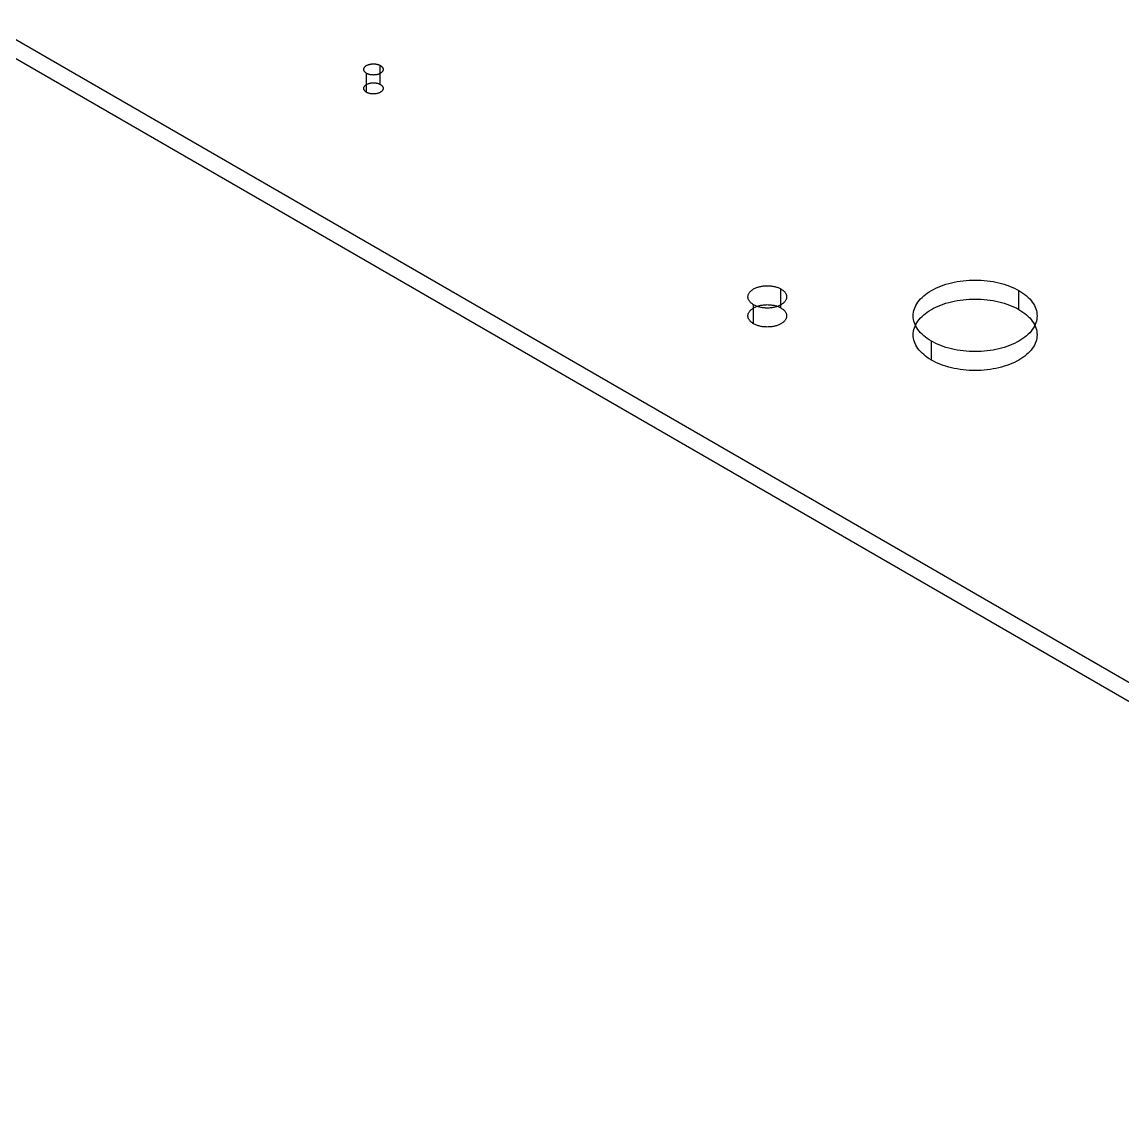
# Model space of a CAD drawing. Header units: inches. Extents: x 3 to 201, y 3 to 129.
# Drawn here: x 173.58 to 182.36, y 64.56 to 73.25 of the extents above; entities that cross this region are included whole.
import ezdxf

# ---------------------------------------------------------------- set-up
doc = ezdxf.new("R2010")
doc.units = ezdxf.units.IN
doc.header["$MEASUREMENT"] = 0

msp = doc.modelspace()

# ---------------------------------------------------------------- linework, layer by layer
at = {"layer": 'OUTLINE'}
for p, q in [((188.076, 64.7132), (164, 78.6139)), ((188.076, 64.5621), (164, 78.4628)), ((176.3098, 72.8723), (176.3099, 72.8744)), ((176.3099, 72.8701), (176.3098, 72.8723)), ((176.3099, 72.8744), (176.3102, 72.8766)), ((176.3102, 72.8679), (176.3099, 72.8701)), ((176.3102, 72.8766), (176.3107, 72.8788)), ((176.3107, 72.8657), (176.3102, 72.8679)), ((176.3107, 72.8788), (176.3113, 72.8809)), ((176.3113, 72.8809), (176.3121, 72.8831)), ((176.3121, 72.8831), (176.3132, 72.8852)), ((176.3132, 72.8852), (176.3143, 72.8873)), ((176.3143, 72.8873), (176.3157, 72.8893)), ((176.3157, 72.8893), (176.3172, 72.8913)), ((176.3172, 72.8913), (176.3189, 72.8932)), ((176.3189, 72.8932), (176.3208, 72.8951)), ((176.3208, 72.8951), (176.3228, 72.897)), ((176.3228, 72.897), (176.325, 72.8988)), ((176.325, 72.8988), (176.3273, 72.9005)), ((176.3273, 72.9005), (176.3298, 72.9022)), ((176.3298, 72.9022), (176.3324, 72.9037)), ((176.3324, 72.9037), (176.3352, 72.9052)), ((176.3352, 72.9052), (176.338, 72.9067)), ((176.338, 72.9067), (176.341, 72.908)), ((176.341, 72.908), (176.3441, 72.9093)), ((176.3441, 72.9093), (176.3473, 72.9104)), ((176.3473, 72.9104), (176.3506, 72.9115)), ((176.3506, 72.9115), (176.354, 72.9125)), ((176.354, 72.9125), (176.3574, 72.9134)), ((176.3574, 72.9134), (176.361, 72.9142)), ((176.361, 72.9142), (176.3646, 72.9149)), ((176.3646, 72.9149), (176.3682, 72.9154)), ((176.3682, 72.9154), (176.3719, 72.9159)), ((176.3719, 72.9159), (176.3756, 72.9163)), ((176.3756, 72.9163), (176.3794, 72.9166)), ((176.3794, 72.9166), (176.3832, 72.9167)), ((176.3832, 72.9167), (176.3869, 72.9168)), ((176.3869, 72.9168), (176.3907, 72.9167)), ((176.3907, 72.9167), (176.3945, 72.9166)), ((176.3945, 72.9166), (176.3983, 72.9163)), ((176.3983, 72.9163), (176.402, 72.9159)), ((176.402, 72.9159), (176.4057, 72.9154)), ((176.4057, 72.9154), (176.4093, 72.9149)), ((176.4093, 72.9149), (176.4129, 72.9142)), ((176.4129, 72.9142), (176.4164, 72.9134)), ((176.4164, 72.9134), (176.4199, 72.9125)), ((176.4199, 72.9125), (176.4233, 72.9115)), ((176.4233, 72.9115), (176.4266, 72.9104)), ((176.4266, 72.9104), (176.4298, 72.9093)), ((176.4298, 72.9093), (176.4329, 72.908)), ((176.4329, 72.908), (176.4359, 72.9067)), ((176.4359, 72.9067), (176.4387, 72.9052)), ((176.4387, 72.9052), (176.4415, 72.9037)), ((176.4415, 72.9037), (176.4441, 72.9022)), ((176.4415, 72.7526), (176.4415, 72.9037)), ((176.4441, 72.9022), (176.4465, 72.9005)), ((176.4465, 72.9005), (176.4489, 72.8988)), ((176.4489, 72.8988), (176.451, 72.897)), ((176.451, 72.897), (176.4531, 72.8951)), ((176.4531, 72.8951), (176.4549, 72.8932)), ((176.4549, 72.8932), (176.4566, 72.8913)), ((176.4566, 72.8913), (176.4582, 72.8893)), ((176.4582, 72.8893), (176.4595, 72.8873)), ((176.4595, 72.8873), (176.4607, 72.8852)), ((176.4607, 72.8852), (176.4617, 72.8831)), ((176.4617, 72.8831), (176.4626, 72.8809)), ((176.4626, 72.8809), (176.4632, 72.8788)), ((176.4632, 72.8788), (176.4637, 72.8766)), ((176.4637, 72.8679), (176.4632, 72.8657)), ((176.4637, 72.8766), (176.4639, 72.8744)), ((176.4639, 72.8701), (176.4637, 72.8679)), ((176.4639, 72.8744), (176.464, 72.8723)), ((176.464, 72.8723), (176.4639, 72.8701)), ((176.3113, 72.8636), (176.3107, 72.8657)), ((176.3121, 72.8614), (176.3113, 72.8636)), ((176.3132, 72.8593), (176.3121, 72.8614)), ((176.3143, 72.8573), (176.3132, 72.8593)), ((176.3157, 72.8552), (176.3143, 72.8573)), ((176.3172, 72.8532), (176.3157, 72.8552)), ((176.3189, 72.8513), (176.3172, 72.8532)), ((176.3208, 72.8494), (176.3189, 72.8513)), ((176.3228, 72.8475), (176.3208, 72.8494)), ((176.325, 72.8457), (176.3228, 72.8475)), ((176.3273, 72.844), (176.325, 72.8457)), ((176.3298, 72.8424), (176.3273, 72.844)), ((176.3324, 72.8408), (176.3298, 72.8424)), ((176.3324, 72.6897), (176.3324, 72.8408)), ((176.3352, 72.8393), (176.3324, 72.8408)), ((176.338, 72.8379), (176.3352, 72.8393)), ((176.341, 72.8365), (176.338, 72.8379)), ((176.3441, 72.8352), (176.341, 72.8365)), ((176.3473, 72.8341), (176.3441, 72.8352)), ((176.3506, 72.833), (176.3473, 72.8341)), ((176.354, 72.832), (176.3506, 72.833)), ((176.3574, 72.8311), (176.354, 72.832)), ((176.361, 72.8303), (176.3574, 72.8311)), ((176.3646, 72.8297), (176.361, 72.8303)), ((176.3682, 72.8291), (176.3646, 72.8297)), ((176.3719, 72.8286), (176.3682, 72.8291)), ((176.3756, 72.8282), (176.3719, 72.8286)), ((176.3794, 72.828), (176.3756, 72.8282)), ((176.3832, 72.8278), (176.3794, 72.828)), ((176.3869, 72.8277), (176.3832, 72.8278)), ((176.3907, 72.8278), (176.3869, 72.8277)), ((176.3945, 72.828), (176.3907, 72.8278)), ((176.3983, 72.8282), (176.3945, 72.828)), ((176.402, 72.8286), (176.3983, 72.8282)), ((176.4057, 72.8291), (176.402, 72.8286)), ((176.4093, 72.8297), (176.4057, 72.8291)), ((176.4129, 72.8303), (176.4093, 72.8297)), ((176.4164, 72.8311), (176.4129, 72.8303)), ((176.4199, 72.832), (176.4164, 72.8311)), ((176.4233, 72.833), (176.4199, 72.832)), ((176.4266, 72.8341), (176.4233, 72.833)), ((176.4298, 72.8352), (176.4266, 72.8341)), ((176.4329, 72.8365), (176.4298, 72.8352)), ((176.4359, 72.8379), (176.4329, 72.8365)), ((176.4387, 72.8393), (176.4359, 72.8379)), ((176.4415, 72.8408), (176.4387, 72.8393)), ((176.4441, 72.8424), (176.4415, 72.8408)), ((176.4465, 72.844), (176.4441, 72.8424)), ((176.4489, 72.8457), (176.4465, 72.844)), ((176.451, 72.8475), (176.4489, 72.8457)), ((176.4531, 72.8494), (176.451, 72.8475)), ((176.4549, 72.8513), (176.4531, 72.8494)), ((176.4566, 72.8532), (176.4549, 72.8513)), ((176.4582, 72.8552), (176.4566, 72.8532)), ((176.4595, 72.8573), (176.4582, 72.8552)), ((176.4607, 72.8593), (176.4595, 72.8573)), ((176.4617, 72.8614), (176.4607, 72.8593)), ((176.4626, 72.8636), (176.4617, 72.8614)), ((176.4632, 72.8657), (176.4626, 72.8636)), ((176.3098, 72.7212), (176.3099, 72.7234)), ((176.3099, 72.719), (176.3098, 72.7212)), ((176.3099, 72.7234), (176.3102, 72.7255)), ((176.3102, 72.7168), (176.3099, 72.719)), ((176.3102, 72.7255), (176.3107, 72.7277)), ((176.3107, 72.7146), (176.3102, 72.7168)), ((176.3107, 72.7277), (176.3113, 72.7299)), ((176.3113, 72.7125), (176.3107, 72.7146)), ((176.3113, 72.7299), (176.3121, 72.732)), ((176.3121, 72.7104), (176.3113, 72.7125)), ((176.3121, 72.732), (176.3132, 72.7341)), ((176.3132, 72.7082), (176.3121, 72.7104)), ((176.3132, 72.7341), (176.3143, 72.7362)), ((176.3143, 72.7062), (176.3132, 72.7082)), ((176.3143, 72.7362), (176.3157, 72.7382)), ((176.3157, 72.7041), (176.3143, 72.7062)), ((176.3157, 72.7382), (176.3172, 72.7402)), ((176.3172, 72.7021), (176.3157, 72.7041)), ((176.3172, 72.7402), (176.3189, 72.7422)), ((176.3189, 72.7002), (176.3172, 72.7021)), ((176.3189, 72.7422), (176.3208, 72.7441)), ((176.3208, 72.6983), (176.3189, 72.7002)), ((176.3208, 72.7441), (176.3228, 72.7459)), ((176.3228, 72.6964), (176.3208, 72.6983)), ((176.3228, 72.7459), (176.325, 72.7477)), ((176.325, 72.6947), (176.3228, 72.6964)), ((176.325, 72.7477), (176.3273, 72.7494)), ((176.3273, 72.6929), (176.325, 72.6947)), ((176.3273, 72.7494), (176.3298, 72.7511)), ((176.3298, 72.6913), (176.3273, 72.6929)), ((176.3298, 72.7511), (176.3324, 72.7526)), ((176.3324, 72.7526), (176.3352, 72.7542)), ((176.3352, 72.7542), (176.338, 72.7556)), ((176.338, 72.7556), (176.341, 72.7569)), ((176.341, 72.7569), (176.3441, 72.7582)), ((176.3441, 72.7582), (176.3473, 72.7594)), ((176.3473, 72.7594), (176.3506, 72.7604)), ((176.3506, 72.7604), (176.354, 72.7614)), ((176.354, 72.7614), (176.3574, 72.7623)), ((176.3574, 72.7623), (176.361, 72.7631)), ((176.361, 72.7631), (176.3646, 72.7638)), ((176.3646, 72.7638), (176.3682, 72.7644)), ((176.3682, 72.7644), (176.3719, 72.7648)), ((176.3719, 72.7648), (176.3756, 72.7652)), ((176.3756, 72.7652), (176.3794, 72.7655)), ((176.3794, 72.7655), (176.3832, 72.7656)), ((176.3832, 72.7656), (176.3869, 72.7657)), ((176.3869, 72.7657), (176.3907, 72.7656)), ((176.3907, 72.7656), (176.3945, 72.7655)), ((176.3945, 72.7655), (176.3983, 72.7652)), ((176.3983, 72.7652), (176.402, 72.7648)), ((176.402, 72.7648), (176.4057, 72.7644)), ((176.4057, 72.7644), (176.4093, 72.7638)), ((176.4093, 72.7638), (176.4129, 72.7631)), ((176.4129, 72.7631), (176.4164, 72.7623)), ((176.4164, 72.7623), (176.4199, 72.7614)), ((176.4199, 72.7614), (176.4233, 72.7604)), ((176.4233, 72.7604), (176.4266, 72.7594)), ((176.4266, 72.7594), (176.4298, 72.7582)), ((176.4298, 72.7582), (176.4329, 72.7569)), ((176.4329, 72.7569), (176.4359, 72.7556)), ((176.4359, 72.7556), (176.4387, 72.7542)), ((176.4387, 72.7542), (176.4415, 72.7526)), ((176.4415, 72.7526), (176.4441, 72.7511)), ((176.4441, 72.7511), (176.4465, 72.7494)), ((176.4465, 72.6929), (176.4441, 72.6913)), ((176.4465, 72.7494), (176.4489, 72.7477)), ((176.4489, 72.6947), (176.4465, 72.6929)), ((176.4489, 72.7477), (176.451, 72.7459)), ((176.451, 72.6964), (176.4489, 72.6947)), ((176.451, 72.7459), (176.4531, 72.7441)), ((176.4531, 72.6983), (176.451, 72.6964)), ((176.4531, 72.7441), (176.4549, 72.7422)), ((176.4549, 72.7002), (176.4531, 72.6983)), ((176.4549, 72.7422), (176.4566, 72.7402)), ((176.4566, 72.7021), (176.4549, 72.7002)), ((176.4566, 72.7402), (176.4582, 72.7382)), ((176.4582, 72.7041), (176.4566, 72.7021)), ((176.4582, 72.7382), (176.4595, 72.7362)), ((176.4595, 72.7062), (176.4582, 72.7041)), ((176.4595, 72.7362), (176.4607, 72.7341)), ((176.4607, 72.7082), (176.4595, 72.7062)), ((176.4607, 72.7341), (176.4617, 72.732)), ((176.4617, 72.7104), (176.4607, 72.7082)), ((176.4617, 72.732), (176.4626, 72.7299)), ((176.4626, 72.7125), (176.4617, 72.7104)), ((176.4626, 72.7299), (176.4632, 72.7277)), ((176.4632, 72.7146), (176.4626, 72.7125)), ((176.4632, 72.7277), (176.4637, 72.7255)), ((176.4637, 72.7168), (176.4632, 72.7146)), ((176.4637, 72.7255), (176.4639, 72.7234)), ((176.4639, 72.719), (176.4637, 72.7168)), ((176.4639, 72.7234), (176.464, 72.7212)), ((176.464, 72.7212), (176.4639, 72.719)), ((176.3324, 72.6897), (176.3298, 72.6913)), ((176.3352, 72.6882), (176.3324, 72.6897)), ((176.338, 72.6868), (176.3352, 72.6882)), ((176.341, 72.6854), (176.338, 72.6868)), ((176.3441, 72.6842), (176.341, 72.6854)), ((176.3473, 72.683), (176.3441, 72.6842)), ((176.3506, 72.6819), (176.3473, 72.683)), ((176.354, 72.6809), (176.3506, 72.6819)), ((176.3574, 72.68), (176.354, 72.6809)), ((176.361, 72.6793), (176.3574, 72.68)), ((176.3646, 72.6786), (176.361, 72.6793)), ((176.3682, 72.678), (176.3646, 72.6786)), ((176.3719, 72.6775), (176.3682, 72.678)), ((176.3756, 72.6771), (176.3719, 72.6775)), ((176.3794, 72.6769), (176.3756, 72.6771)), ((176.3832, 72.6767), (176.3794, 72.6769)), ((176.3869, 72.6767), (176.3832, 72.6767)), ((176.3907, 72.6767), (176.3869, 72.6767)), ((176.3945, 72.6769), (176.3907, 72.6767)), ((176.3983, 72.6771), (176.3945, 72.6769)), ((176.402, 72.6775), (176.3983, 72.6771)), ((176.4057, 72.678), (176.402, 72.6775)), ((176.4093, 72.6786), (176.4057, 72.678)), ((176.4129, 72.6793), (176.4093, 72.6786)), ((176.4164, 72.68), (176.4129, 72.6793)), ((176.4199, 72.6809), (176.4164, 72.68)), ((176.4233, 72.6819), (176.4199, 72.6809)), ((176.4266, 72.683), (176.4233, 72.6819)), ((176.4298, 72.6842), (176.4266, 72.683)), ((176.4329, 72.6854), (176.4298, 72.6842)), ((176.4359, 72.6868), (176.4329, 72.6854)), ((176.4387, 72.6882), (176.4359, 72.6868)), ((176.4415, 72.6897), (176.4387, 72.6882)), ((176.4441, 72.6913), (176.4415, 72.6897)), ((179.3991, 71.1086), (179.4034, 71.1122)), ((179.4034, 71.1122), (179.4081, 71.1156)), ((179.4081, 71.1156), (179.413, 71.1189)), ((179.413, 71.1189), (179.4183, 71.1221)), ((179.4183, 71.1221), (179.4237, 71.1251)), ((179.4237, 71.1251), (179.4295, 71.128)), ((179.4295, 71.128), (179.4354, 71.1306)), ((179.4354, 71.1306), (179.4416, 71.1332)), ((179.4416, 71.1332), (179.448, 71.1355)), ((179.448, 71.1355), (179.4546, 71.1376)), ((179.4546, 71.1376), (179.4614, 71.1396)), ((179.4614, 71.1396), (179.4683, 71.1414)), ((179.4683, 71.1414), (179.4753, 71.143)), ((179.4753, 71.143), (179.4825, 71.1443)), ((179.4825, 71.1443), (179.4898, 71.1455)), ((179.4898, 71.1455), (179.4972, 71.1465)), ((179.4972, 71.1465), (179.5047, 71.1472)), ((179.5047, 71.1472), (179.5122, 71.1477)), ((179.5122, 71.1477), (179.5197, 71.1481)), ((179.5197, 71.1481), (179.5273, 71.1482)), ((179.5273, 71.1482), (179.5349, 71.1481)), ((179.5349, 71.1481), (179.5424, 71.1477)), ((179.5424, 71.1477), (179.5499, 71.1472)), ((179.5499, 71.1472), (179.5574, 71.1465)), ((179.5574, 71.1465), (179.5648, 71.1455)), ((179.5648, 71.1455), (179.5721, 71.1443)), ((179.5721, 71.1443), (179.5792, 71.143)), ((179.5792, 71.143), (179.5863, 71.1414)), ((179.5863, 71.1414), (179.5932, 71.1396)), ((179.5932, 71.1396), (179.6, 71.1376)), ((179.6, 71.1376), (179.6066, 71.1355)), ((179.6066, 71.1355), (179.613, 71.1332)), ((179.613, 71.1332), (179.6192, 71.1306)), ((179.6192, 71.1306), (179.6251, 71.128)), ((179.6251, 71.128), (179.6308, 71.1251)), ((179.6308, 71.1251), (179.6363, 71.1221)), ((179.6363, 70.971), (179.6363, 71.1221)), ((179.6363, 71.1221), (179.6415, 71.1189)), ((179.6415, 71.1189), (179.6465, 71.1156)), ((179.6465, 71.1156), (179.6511, 71.1122)), ((179.6511, 71.1122), (179.6555, 71.1086)), ((180.8358, 71.1095), (180.8533, 71.1191)), ((180.8533, 71.1191), (180.8717, 71.1283)), ((180.8717, 71.1283), (180.8907, 71.1369)), ((180.8907, 71.1369), (180.9105, 71.1449)), ((180.9105, 71.1449), (180.931, 71.1524)), ((180.931, 71.1524), (180.9521, 71.1593)), ((180.9521, 71.1593), (180.9737, 71.1656)), ((180.9737, 71.1656), (180.9959, 71.1713)), ((180.9959, 71.1713), (181.0185, 71.1763)), ((181.0185, 71.1763), (181.0415, 71.1807)), ((181.0415, 71.1807), (181.0648, 71.1844)), ((181.0648, 71.1844), (181.0884, 71.1875)), ((181.0884, 71.1875), (181.1123, 71.1899)), ((181.1123, 71.1899), (181.1363, 71.1916)), ((181.1363, 71.1916), (181.1605, 71.1926)), ((181.1605, 71.1926), (181.1847, 71.1929)), ((181.1847, 71.1929), (181.2089, 71.1926)), ((181.2089, 71.1926), (181.2331, 71.1916)), ((181.2331, 71.1916), (181.2571, 71.1899)), ((181.2571, 71.1899), (181.281, 71.1875)), ((181.281, 71.1875), (181.3046, 71.1844)), ((181.3046, 71.1844), (181.3279, 71.1807)), ((181.3279, 71.1807), (181.3509, 71.1763)), ((181.3509, 71.1763), (181.3735, 71.1713)), ((181.3735, 71.1713), (181.3957, 71.1656)), ((181.3957, 71.1656), (181.4173, 71.1593)), ((181.4173, 71.1593), (181.4384, 71.1524)), ((181.4384, 71.1524), (181.4588, 71.1449)), ((181.4588, 71.1449), (181.4787, 71.1369)), ((181.4787, 71.1369), (181.4977, 71.1283)), ((181.4977, 71.1283), (181.5161, 71.1191)), ((181.5161, 71.1191), (181.5336, 71.1095)), ((179.3731, 71.0591), (179.3733, 71.0635)), ((179.3733, 71.0548), (179.3731, 71.0591)), ((179.3733, 71.0635), (179.3738, 71.0679)), ((179.3738, 71.0504), (179.3733, 71.0548)), ((179.3738, 71.0679), (179.3748, 71.0722)), ((179.3748, 71.0461), (179.3738, 71.0504)), ((179.3748, 71.0722), (179.376, 71.0765)), ((179.376, 71.0418), (179.3748, 71.0461)), ((179.376, 71.0765), (179.3777, 71.0808)), ((179.3777, 71.0375), (179.376, 71.0418)), ((179.3777, 71.0808), (179.3797, 71.085)), ((179.3797, 71.0333), (179.3777, 71.0375)), ((179.3797, 71.085), (179.3821, 71.0891)), ((179.3821, 71.0291), (179.3797, 71.0333)), ((179.3821, 71.0891), (179.3848, 71.0932)), ((179.3848, 71.0251), (179.3821, 71.0291)), ((179.3848, 71.0932), (179.3879, 71.0972)), ((179.3879, 71.0211), (179.3848, 71.0251)), ((179.3879, 71.0972), (179.3913, 71.1011)), ((179.3913, 71.1011), (179.395, 71.1049)), ((179.395, 71.1049), (179.3991, 71.1086)), ((179.6555, 71.1086), (179.6596, 71.1049)), ((179.6596, 71.1049), (179.6633, 71.1011)), ((179.6633, 71.1011), (179.6667, 71.0972)), ((179.6667, 71.0972), (179.6698, 71.0932)), ((179.6698, 71.0251), (179.6667, 71.0211)), ((179.6698, 71.0932), (179.6725, 71.0891)), ((179.6725, 71.0291), (179.6698, 71.0251)), ((179.6725, 71.0891), (179.6749, 71.085)), ((179.6749, 71.0333), (179.6725, 71.0291)), ((179.6749, 71.085), (179.6769, 71.0808)), ((179.6769, 71.0375), (179.6749, 71.0333)), ((179.6769, 71.0808), (179.6785, 71.0765)), ((179.6785, 71.0418), (179.6769, 71.0375)), ((179.6785, 71.0765), (179.6798, 71.0722)), ((179.6798, 71.0461), (179.6785, 71.0418)), ((179.6798, 71.0722), (179.6808, 71.0679)), ((179.6808, 71.0504), (179.6798, 71.0461)), ((179.6808, 71.0679), (179.6813, 71.0635)), ((179.6813, 71.0548), (179.6808, 71.0504)), ((179.6813, 71.0635), (179.6815, 71.0591)), ((179.6815, 71.0591), (179.6813, 71.0548)), ((180.7288, 71.0171), (180.7386, 71.0298)), ((180.7386, 71.0298), (180.7495, 71.0423)), ((180.7495, 71.0423), (180.7614, 71.0545)), ((180.7614, 71.0545), (180.7744, 71.0663)), ((180.7744, 71.0663), (180.7883, 71.0778)), ((180.7883, 71.0778), (180.8032, 71.0888)), ((180.8032, 71.0888), (180.8191, 71.0994)), ((180.8191, 71.0994), (180.8358, 71.1095)), ((180.9959, 71.0202), (181.0185, 71.0252)), ((181.0185, 71.0252), (181.0415, 71.0296)), ((181.0415, 71.0296), (181.0648, 71.0333)), ((181.0648, 71.0333), (181.0884, 71.0364)), ((181.0884, 71.0364), (181.1123, 71.0388)), ((181.1123, 71.0388), (181.1363, 71.0405)), ((181.1363, 71.0405), (181.1605, 71.0415)), ((181.1605, 71.0415), (181.1847, 71.0418)), ((181.1847, 71.0418), (181.2089, 71.0415)), ((181.2089, 71.0415), (181.2331, 71.0405)), ((181.2331, 71.0405), (181.2571, 71.0388)), ((181.2571, 71.0388), (181.281, 71.0364)), ((181.281, 71.0364), (181.3046, 71.0333)), ((181.3046, 71.0333), (181.3279, 71.0296)), ((181.3279, 71.0296), (181.3509, 71.0252)), ((181.3509, 71.0252), (181.3735, 71.0202)), ((181.5336, 70.9584), (181.5336, 71.1095)), ((181.5336, 71.1095), (181.5503, 71.0994)), ((181.5503, 71.0994), (181.5661, 71.0888)), ((181.5661, 71.0888), (181.581, 71.0778)), ((181.581, 71.0778), (181.595, 71.0663)), ((181.595, 71.0663), (181.608, 71.0545)), ((181.608, 71.0545), (181.6199, 71.0423)), ((181.6199, 71.0423), (181.6308, 71.0298)), ((181.6308, 71.0298), (181.6406, 71.0171)), ((179.3797, 70.9339), (179.3821, 70.938)), ((179.3821, 70.938), (179.3848, 70.9421)), ((179.3848, 70.9421), (179.3879, 70.9461)), ((179.3913, 71.0172), (179.3879, 71.0211)), ((179.3879, 70.9461), (179.3913, 70.95)), ((179.395, 71.0134), (179.3913, 71.0172)), ((179.3913, 70.95), (179.395, 70.9538)), ((179.3991, 71.0097), (179.395, 71.0134)), ((179.395, 70.9538), (179.3991, 70.9575)), ((179.4034, 71.0061), (179.3991, 71.0097)), ((179.3991, 70.9575), (179.4034, 70.9611)), ((179.4081, 71.0026), (179.4034, 71.0061)), ((179.4034, 70.9611), (179.4081, 70.9645)), ((179.413, 70.9993), (179.4081, 71.0026)), ((179.4081, 70.9645), (179.413, 70.9678)), ((179.4183, 70.9962), (179.413, 70.9993)), ((179.413, 70.9678), (179.4183, 70.971)), ((179.4183, 70.8451), (179.4183, 70.9962)), ((179.4237, 70.9932), (179.4183, 70.9962)), ((179.4183, 70.971), (179.4237, 70.974)), ((179.4295, 70.9903), (179.4237, 70.9932)), ((179.4237, 70.974), (179.4295, 70.9769)), ((179.4354, 70.9876), (179.4295, 70.9903)), ((179.4295, 70.9769), (179.4354, 70.9795)), ((179.4416, 70.9851), (179.4354, 70.9876)), ((179.4354, 70.9795), (179.4416, 70.9821)), ((179.448, 70.9828), (179.4416, 70.9851)), ((179.4416, 70.9821), (179.448, 70.9844)), ((179.448, 70.9844), (179.4546, 70.9866)), ((179.4546, 70.9806), (179.448, 70.9828)), ((179.4546, 70.9866), (179.4614, 70.9885)), ((179.4614, 70.9786), (179.4546, 70.9806)), ((179.4614, 70.9885), (179.4683, 70.9903)), ((179.4683, 70.9769), (179.4614, 70.9786)), ((179.4683, 70.9903), (179.4753, 70.9919)), ((179.4753, 70.9753), (179.4683, 70.9769)), ((179.4753, 70.9919), (179.4825, 70.9932)), ((179.4825, 70.9739), (179.4753, 70.9753)), ((179.4825, 70.9932), (179.4898, 70.9944)), ((179.4898, 70.9728), (179.4825, 70.9739)), ((179.4898, 70.9944), (179.4972, 70.9954)), ((179.4972, 70.9718), (179.4898, 70.9728)), ((179.4972, 70.9954), (179.5047, 70.9961)), ((179.5047, 70.9711), (179.4972, 70.9718)), ((179.5047, 70.9961), (179.5122, 70.9966)), ((179.5122, 70.9705), (179.5047, 70.9711)), ((179.5122, 70.9966), (179.5197, 70.997)), ((179.5197, 70.9702), (179.5122, 70.9705)), ((179.5197, 70.997), (179.5273, 70.9971)), ((179.5273, 70.9701), (179.5197, 70.9702)), ((179.5273, 70.9971), (179.5349, 70.997)), ((179.5349, 70.9702), (179.5273, 70.9701)), ((179.5349, 70.997), (179.5424, 70.9966)), ((179.5424, 70.9705), (179.5349, 70.9702)), ((179.5424, 70.9966), (179.5499, 70.9961)), ((179.5499, 70.9711), (179.5424, 70.9705)), ((179.5499, 70.9961), (179.5574, 70.9954)), ((179.5574, 70.9718), (179.5499, 70.9711)), ((179.5574, 70.9954), (179.5648, 70.9944)), ((179.5648, 70.9728), (179.5574, 70.9718)), ((179.5648, 70.9944), (179.5721, 70.9932)), ((179.5721, 70.9739), (179.5648, 70.9728)), ((179.5721, 70.9932), (179.5792, 70.9919)), ((179.5792, 70.9753), (179.5721, 70.9739)), ((179.5792, 70.9919), (179.5863, 70.9903)), ((179.5863, 70.9769), (179.5792, 70.9753)), ((179.5863, 70.9903), (179.5932, 70.9885)), ((179.5932, 70.9786), (179.5863, 70.9769)), ((179.5932, 70.9885), (179.6, 70.9866)), ((179.6, 70.9806), (179.5932, 70.9786)), ((179.6, 70.9866), (179.6066, 70.9844)), ((179.6066, 70.9828), (179.6, 70.9806)), ((179.613, 70.9851), (179.6066, 70.9828)), ((179.6066, 70.9844), (179.613, 70.9821)), ((179.6192, 70.9876), (179.613, 70.9851)), ((179.613, 70.9821), (179.6192, 70.9795)), ((179.6251, 70.9903), (179.6192, 70.9876)), ((179.6192, 70.9795), (179.6251, 70.9769)), ((179.6308, 70.9932), (179.6251, 70.9903)), ((179.6251, 70.9769), (179.6308, 70.974)), ((179.6363, 70.9962), (179.6308, 70.9932)), ((179.6308, 70.974), (179.6363, 70.971)), ((179.6415, 70.9993), (179.6363, 70.9962)), ((179.6363, 70.971), (179.6415, 70.9678)), ((179.6465, 71.0026), (179.6415, 70.9993)), ((179.6415, 70.9678), (179.6465, 70.9645)), ((179.6511, 71.0061), (179.6465, 71.0026)), ((179.6465, 70.9645), (179.6511, 70.9611)), ((179.6555, 71.0097), (179.6511, 71.0061)), ((179.6511, 70.9611), (179.6555, 70.9575)), ((179.6596, 71.0134), (179.6555, 71.0097)), ((179.6555, 70.9575), (179.6596, 70.9538)), ((179.6633, 71.0172), (179.6596, 71.0134)), ((179.6596, 70.9538), (179.6633, 70.95)), ((179.6667, 71.0211), (179.6633, 71.0172)), ((179.6633, 70.95), (179.6667, 70.9461)), ((179.6667, 70.9461), (179.6698, 70.9421)), ((179.6698, 70.9421), (179.6725, 70.938)), ((179.6725, 70.938), (179.6749, 70.9339)), ((180.6936, 70.936), (180.6966, 70.9498)), ((180.6966, 70.9498), (180.7007, 70.9636)), ((180.7007, 70.9636), (180.706, 70.9773)), ((180.706, 70.9773), (180.7125, 70.9907)), ((180.7125, 70.9907), (180.7201, 71.004)), ((180.7201, 71.004), (180.7288, 71.0171)), ((180.7883, 70.9267), (180.8032, 70.9377)), ((180.8032, 70.9377), (180.8191, 70.9483)), ((180.8191, 70.9483), (180.8358, 70.9584)), ((180.8358, 70.9584), (180.8533, 70.968)), ((180.8533, 70.968), (180.8717, 70.9772)), ((180.8717, 70.9772), (180.8907, 70.9858)), ((180.8907, 70.9858), (180.9105, 70.9938)), ((180.9105, 70.9938), (180.931, 71.0013)), ((180.931, 71.0013), (180.9521, 71.0082)), ((180.9521, 71.0082), (180.9737, 71.0145)), ((180.9737, 71.0145), (180.9959, 71.0202)), ((181.3735, 71.0202), (181.3957, 71.0145)), ((181.3957, 71.0145), (181.4173, 71.0082)), ((181.4173, 71.0082), (181.4384, 71.0013)), ((181.4384, 71.0013), (181.4588, 70.9938)), ((181.4588, 70.9938), (181.4787, 70.9858)), ((181.4787, 70.9858), (181.4977, 70.9772)), ((181.4977, 70.9772), (181.5161, 70.968)), ((181.5161, 70.968), (181.5336, 70.9584)), ((181.5336, 70.9584), (181.5503, 70.9483)), ((181.5503, 70.9483), (181.5661, 70.9377)), ((181.5661, 70.9377), (181.581, 70.9267)), ((181.6406, 71.0171), (181.6493, 71.004)), ((181.6493, 71.004), (181.6569, 70.9907)), ((181.6569, 70.9907), (181.6634, 70.9773)), ((181.6634, 70.9773), (181.6687, 70.9636)), ((181.6687, 70.9636), (181.6728, 70.9498)), ((181.6728, 70.9498), (181.6758, 70.936)), ((179.3731, 70.908), (179.3733, 70.9124)), ((179.3733, 70.9037), (179.3731, 70.908)), ((179.3733, 70.9124), (179.3738, 70.9168)), ((179.3738, 70.8993), (179.3733, 70.9037)), ((179.3738, 70.9168), (179.3748, 70.9211)), ((179.3748, 70.895), (179.3738, 70.8993)), ((179.3748, 70.9211), (179.376, 70.9254)), ((179.376, 70.8907), (179.3748, 70.895)), ((179.376, 70.9254), (179.3777, 70.9297)), ((179.3777, 70.8864), (179.376, 70.8907)), ((179.3777, 70.9297), (179.3797, 70.9339)), ((179.3797, 70.8822), (179.3777, 70.8864)), ((179.3821, 70.878), (179.3797, 70.8822)), ((179.3848, 70.874), (179.3821, 70.878)), ((179.3879, 70.87), (179.3848, 70.874)), ((179.3913, 70.8661), (179.3879, 70.87)), ((179.395, 70.8623), (179.3913, 70.8661)), ((179.3991, 70.8586), (179.395, 70.8623)), ((179.4034, 70.855), (179.3991, 70.8586)), ((179.4081, 70.8516), (179.4034, 70.855)), ((179.413, 70.8482), (179.4081, 70.8516)), ((179.6465, 70.8516), (179.6415, 70.8482)), ((179.6511, 70.855), (179.6465, 70.8516)), ((179.6555, 70.8586), (179.6511, 70.855)), ((179.6596, 70.8623), (179.6555, 70.8586)), ((179.6633, 70.8661), (179.6596, 70.8623)), ((179.6667, 70.87), (179.6633, 70.8661)), ((179.6698, 70.874), (179.6667, 70.87)), ((179.6725, 70.878), (179.6698, 70.874)), ((179.6749, 70.8822), (179.6725, 70.878)), ((179.6749, 70.9339), (179.6769, 70.9297)), ((179.6769, 70.8864), (179.6749, 70.8822)), ((179.6769, 70.9297), (179.6785, 70.9254)), ((179.6785, 70.8907), (179.6769, 70.8864)), ((179.6785, 70.9254), (179.6798, 70.9211)), ((179.6798, 70.895), (179.6785, 70.8907)), ((179.6798, 70.9211), (179.6808, 70.9168)), ((179.6808, 70.8993), (179.6798, 70.895)), ((179.6808, 70.9168), (179.6813, 70.9124)), ((179.6813, 70.9037), (179.6808, 70.8993)), ((179.6813, 70.9124), (179.6815, 70.908)), ((179.6815, 70.908), (179.6813, 70.9037)), ((180.6912, 70.908), (180.6918, 70.922)), ((180.6918, 70.8941), (180.6912, 70.908)), ((180.6918, 70.922), (180.6936, 70.936)), ((180.6936, 70.8801), (180.6918, 70.8941)), ((180.6966, 70.8662), (180.6936, 70.8801)), ((180.7007, 70.8525), (180.6966, 70.8662)), ((180.706, 70.8388), (180.7007, 70.8525)), ((180.7125, 70.8396), (180.7201, 70.8529)), ((180.7201, 70.8529), (180.7288, 70.866)), ((180.7288, 70.866), (180.7386, 70.8788)), ((180.7386, 70.8788), (180.7495, 70.8912)), ((180.7495, 70.8912), (180.7614, 70.9034)), ((180.7614, 70.9034), (180.7744, 70.9152)), ((180.7744, 70.9152), (180.7883, 70.9267)), ((181.581, 70.9267), (181.595, 70.9152)), ((181.595, 70.9152), (181.608, 70.9034)), ((181.608, 70.9034), (181.6199, 70.8912)), ((181.6199, 70.8912), (181.6308, 70.8788)), ((181.6308, 70.8788), (181.6406, 70.866)), ((181.6406, 70.866), (181.6493, 70.8529)), ((181.6493, 70.8529), (181.6569, 70.8396)), ((181.6687, 70.8525), (181.6634, 70.8388)), ((181.6728, 70.8662), (181.6687, 70.8525)), ((181.6758, 70.8801), (181.6728, 70.8662)), ((181.6758, 70.936), (181.6776, 70.922)), ((181.6776, 70.8941), (181.6758, 70.8801)), ((181.6776, 70.922), (181.6782, 70.908)), ((181.6782, 70.908), (181.6776, 70.8941)), ((179.4183, 70.8451), (179.413, 70.8482)), ((179.4237, 70.8421), (179.4183, 70.8451)), ((179.4295, 70.8392), (179.4237, 70.8421)), ((179.4354, 70.8365), (179.4295, 70.8392)), ((179.4416, 70.834), (179.4354, 70.8365)), ((179.448, 70.8317), (179.4416, 70.834)), ((179.4546, 70.8295), (179.448, 70.8317)), ((179.4614, 70.8275), (179.4546, 70.8295)), ((179.4683, 70.8258), (179.4614, 70.8275)), ((179.4753, 70.8242), (179.4683, 70.8258)), ((179.4825, 70.8228), (179.4753, 70.8242)), ((179.4898, 70.8217), (179.4825, 70.8228)), ((179.4972, 70.8207), (179.4898, 70.8217)), ((179.5047, 70.82), (179.4972, 70.8207)), ((179.5122, 70.8194), (179.5047, 70.82)), ((179.5197, 70.8191), (179.5122, 70.8194)), ((179.5273, 70.819), (179.5197, 70.8191)), ((179.5349, 70.8191), (179.5273, 70.819)), ((179.5424, 70.8194), (179.5349, 70.8191)), ((179.5499, 70.82), (179.5424, 70.8194)), ((179.5574, 70.8207), (179.5499, 70.82)), ((179.5648, 70.8217), (179.5574, 70.8207)), ((179.5721, 70.8228), (179.5648, 70.8217)), ((179.5792, 70.8242), (179.5721, 70.8228)), ((179.5863, 70.8258), (179.5792, 70.8242)), ((179.5932, 70.8275), (179.5863, 70.8258)), ((179.6, 70.8295), (179.5932, 70.8275)), ((179.6066, 70.8317), (179.6, 70.8295)), ((179.613, 70.834), (179.6066, 70.8317)), ((179.6192, 70.8365), (179.613, 70.834)), ((179.6251, 70.8392), (179.6192, 70.8365)), ((179.6308, 70.8421), (179.6251, 70.8392)), ((179.6363, 70.8451), (179.6308, 70.8421)), ((179.6415, 70.8482), (179.6363, 70.8451)), ((180.6912, 70.7569), (180.6918, 70.7709)), ((180.6918, 70.7709), (180.6936, 70.7849)), ((180.6936, 70.7849), (180.6966, 70.7987)), ((180.6966, 70.7987), (180.7007, 70.8125)), ((180.7007, 70.8125), (180.706, 70.8262)), ((180.706, 70.8262), (180.7125, 70.8396)), ((180.7125, 70.8253), (180.706, 70.8388)), ((180.7201, 70.8121), (180.7125, 70.8253)), ((180.7288, 70.799), (180.7201, 70.8121)), ((180.7386, 70.7862), (180.7288, 70.799)), ((180.7495, 70.7737), (180.7386, 70.7862)), ((180.7614, 70.7616), (180.7495, 70.7737)), ((180.7744, 70.7497), (180.7614, 70.7616)), ((181.608, 70.7616), (181.595, 70.7497)), ((181.6199, 70.7737), (181.608, 70.7616)), ((181.6308, 70.7862), (181.6199, 70.7737)), ((181.6406, 70.799), (181.6308, 70.7862)), ((181.6493, 70.8121), (181.6406, 70.799)), ((181.6569, 70.8253), (181.6493, 70.8121)), ((181.6569, 70.8396), (181.6634, 70.8262)), ((181.6634, 70.8388), (181.6569, 70.8253)), ((181.6634, 70.8262), (181.6687, 70.8125)), ((181.6687, 70.8125), (181.6728, 70.7987)), ((181.6728, 70.7987), (181.6758, 70.7849)), ((181.6758, 70.7849), (181.6776, 70.7709)), ((181.6776, 70.7709), (181.6782, 70.7569)), ((180.6918, 70.743), (180.6912, 70.7569)), ((180.6936, 70.729), (180.6918, 70.743)), ((180.6966, 70.7151), (180.6936, 70.729)), ((180.7007, 70.7014), (180.6966, 70.7151)), ((180.706, 70.6877), (180.7007, 70.7014)), ((180.7125, 70.6742), (180.706, 70.6877)), ((180.7201, 70.661), (180.7125, 70.6742)), ((180.7883, 70.7383), (180.7744, 70.7497)), ((180.8032, 70.7273), (180.7883, 70.7383)), ((180.8191, 70.7167), (180.8032, 70.7273)), ((180.8358, 70.7066), (180.8191, 70.7167)), ((180.8358, 70.5555), (180.8358, 70.7066)), ((180.8533, 70.6969), (180.8358, 70.7066)), ((180.8717, 70.6878), (180.8533, 70.6969)), ((180.8907, 70.6792), (180.8717, 70.6878)), ((180.9105, 70.6711), (180.8907, 70.6792)), ((181.4787, 70.6792), (181.4588, 70.6711)), ((181.4977, 70.6878), (181.4787, 70.6792)), ((181.5161, 70.6969), (181.4977, 70.6878)), ((181.5336, 70.7066), (181.5161, 70.6969)), ((181.5503, 70.7167), (181.5336, 70.7066)), ((181.5661, 70.7273), (181.5503, 70.7167)), ((181.581, 70.7383), (181.5661, 70.7273)), ((181.595, 70.7497), (181.581, 70.7383)), ((181.6569, 70.6742), (181.6493, 70.661)), ((181.6634, 70.6877), (181.6569, 70.6742)), ((181.6687, 70.7014), (181.6634, 70.6877)), ((181.6728, 70.7151), (181.6687, 70.7014)), ((181.6758, 70.729), (181.6728, 70.7151)), ((181.6776, 70.743), (181.6758, 70.729)), ((181.6782, 70.7569), (181.6776, 70.743)), ((180.7288, 70.6479), (180.7201, 70.661)), ((180.7386, 70.6351), (180.7288, 70.6479)), ((180.7495, 70.6226), (180.7386, 70.6351)), ((180.7614, 70.6105), (180.7495, 70.6226)), ((180.7744, 70.5987), (180.7614, 70.6105)), ((180.7883, 70.5872), (180.7744, 70.5987)), ((180.8032, 70.5762), (180.7883, 70.5872)), ((180.931, 70.6637), (180.9105, 70.6711)), ((180.9521, 70.6568), (180.931, 70.6637)), ((180.9737, 70.6505), (180.9521, 70.6568)), ((180.9959, 70.6448), (180.9737, 70.6505)), ((181.0185, 70.6398), (180.9959, 70.6448)), ((181.0415, 70.6354), (181.0185, 70.6398)), ((181.0648, 70.6317), (181.0415, 70.6354)), ((181.0884, 70.6286), (181.0648, 70.6317)), ((181.1123, 70.6262), (181.0884, 70.6286)), ((181.1363, 70.6245), (181.1123, 70.6262)), ((181.1605, 70.6235), (181.1363, 70.6245)), ((181.1847, 70.6231), (181.1605, 70.6235)), ((181.2089, 70.6235), (181.1847, 70.6231)), ((181.2331, 70.6245), (181.2089, 70.6235)), ((181.2571, 70.6262), (181.2331, 70.6245)), ((181.281, 70.6286), (181.2571, 70.6262)), ((181.3046, 70.6317), (181.281, 70.6286)), ((181.3279, 70.6354), (181.3046, 70.6317)), ((181.3509, 70.6398), (181.3279, 70.6354)), ((181.3735, 70.6448), (181.3509, 70.6398)), ((181.3957, 70.6505), (181.3735, 70.6448)), ((181.4173, 70.6568), (181.3957, 70.6505)), ((181.4384, 70.6637), (181.4173, 70.6568)), ((181.4588, 70.6711), (181.4384, 70.6637)), ((181.581, 70.5872), (181.5661, 70.5762)), ((181.595, 70.5987), (181.581, 70.5872)), ((181.608, 70.6105), (181.595, 70.5987)), ((181.6199, 70.6226), (181.608, 70.6105)), ((181.6308, 70.6351), (181.6199, 70.6226)), ((181.6406, 70.6479), (181.6308, 70.6351)), ((181.6493, 70.661), (181.6406, 70.6479)), ((180.8191, 70.5656), (180.8032, 70.5762)), ((180.8358, 70.5555), (180.8191, 70.5656)), ((180.8533, 70.5458), (180.8358, 70.5555)), ((180.8717, 70.5367), (180.8533, 70.5458)), ((180.8907, 70.5281), (180.8717, 70.5367)), ((180.9105, 70.52), (180.8907, 70.5281)), ((180.931, 70.5126), (180.9105, 70.52)), ((180.9521, 70.5057), (180.931, 70.5126)), ((180.9737, 70.4994), (180.9521, 70.5057)), ((180.9959, 70.4937), (180.9737, 70.4994)), ((181.3957, 70.4994), (181.3735, 70.4937)), ((181.4173, 70.5057), (181.3957, 70.4994)), ((181.4384, 70.5126), (181.4173, 70.5057)), ((181.4588, 70.52), (181.4384, 70.5126)), ((181.4787, 70.5281), (181.4588, 70.52)), ((181.4977, 70.5367), (181.4787, 70.5281)), ((181.5161, 70.5458), (181.4977, 70.5367)), ((181.5336, 70.5555), (181.5161, 70.5458)), ((181.5503, 70.5656), (181.5336, 70.5555)), ((181.5661, 70.5762), (181.5503, 70.5656)), ((181.0185, 70.4887), (180.9959, 70.4937)), ((181.0415, 70.4843), (181.0185, 70.4887)), ((181.0648, 70.4806), (181.0415, 70.4843)), ((181.0884, 70.4775), (181.0648, 70.4806)), ((181.1123, 70.4751), (181.0884, 70.4775)), ((181.1363, 70.4734), (181.1123, 70.4751)), ((181.1605, 70.4724), (181.1363, 70.4734)), ((181.1847, 70.472), (181.1605, 70.4724)), ((181.2089, 70.4724), (181.1847, 70.472)), ((181.2331, 70.4734), (181.2089, 70.4724)), ((181.2571, 70.4751), (181.2331, 70.4734)), ((181.281, 70.4775), (181.2571, 70.4751)), ((181.3046, 70.4806), (181.281, 70.4775)), ((181.3279, 70.4843), (181.3046, 70.4806)), ((181.3509, 70.4887), (181.3279, 70.4843)), ((181.3735, 70.4937), (181.3509, 70.4887))]:
    msp.add_line(p, q, dxfattribs=at)

doc.saveas('drawing.dxf')
